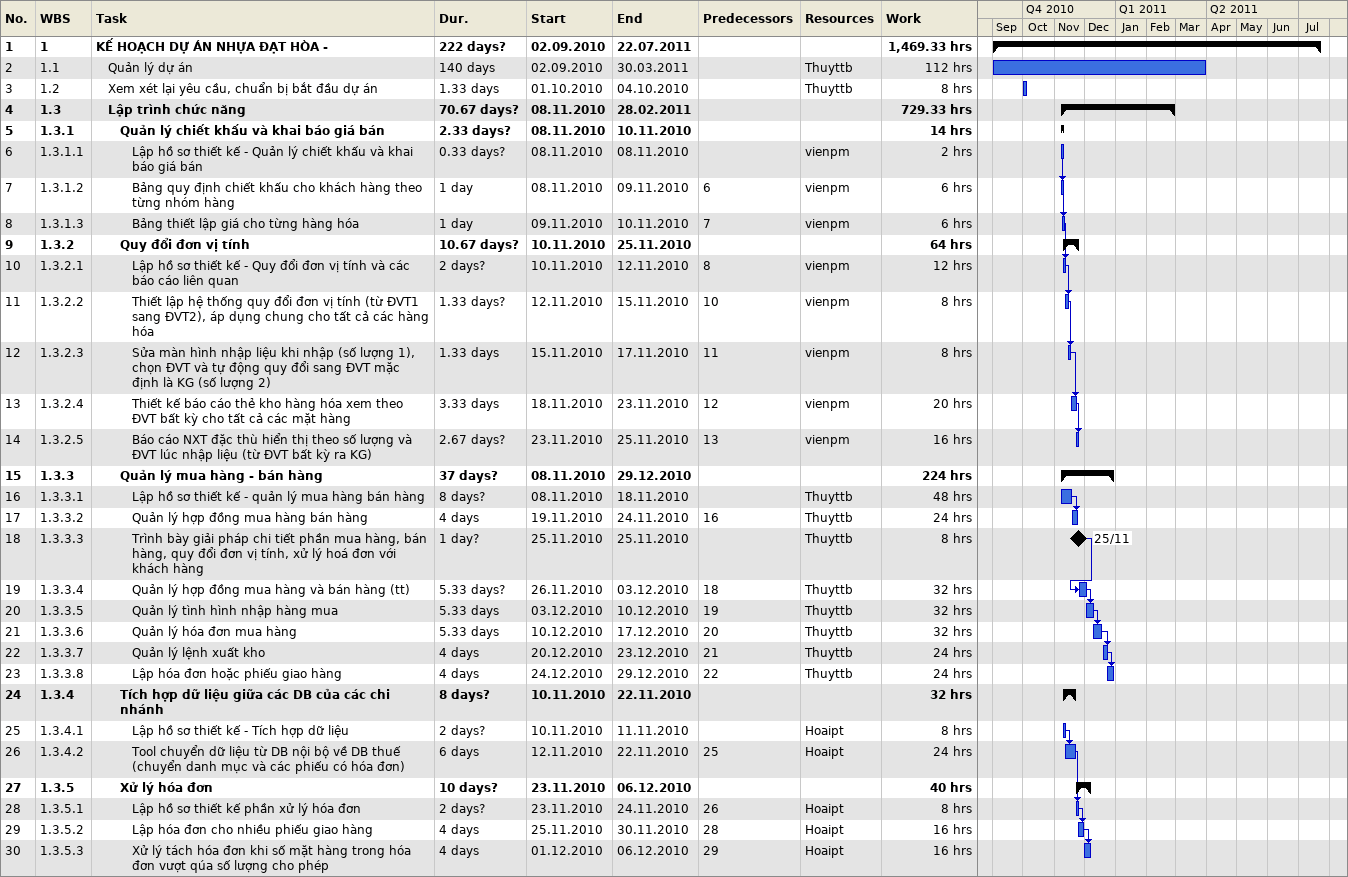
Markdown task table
| ID | WBS | Task | Duration | Start | Finish | Predecessors | Resources | Work (h) |
|---|---|---|---|---|---|---|---|---|
| 1 | 1 | **KẾ HOẠCH DỰ ÁN NHỰA ĐẠT HÒA -** | 222d? | 2010-09-02 | 2011-07-22 |  |  | 1469.33 |
| 2 | 1.1 | Quản lý dự án | 140d | 2010-09-02 | 2011-03-30 |  | Thuyttb | 112 |
| 3 | 1.2 | Xem xét lại yêu cầu, chuẩn bị bắt đầu dự án | 1.33d | 2010-10-01 | 2010-10-04 |  | Thuyttb | 8 |
| 4 | 1.3 | **Lập trình chức năng** | 70.67d? | 2010-11-08 | 2011-02-28 |  |  | 729.33 |
| 5 | 1.3.1 | **Quản lý chiết khấu và khai báo giá bán** | 2.33d? | 2010-11-08 | 2010-11-10 |  |  | 14 |
| 6 | 1.3.1.1 | Lập hồ sơ thiết kế - Quản lý chiết khấu và khai báo giá bán | 0.33d? | 2010-11-08 | 2010-11-08 |  | vienpm | 2 |
| 7 | 1.3.1.2 | Bảng quy định chiết khấu cho khách hàng theo từng nhóm hàng | 1d | 2010-11-08 | 2010-11-09 | 6 | vienpm | 6 |
| 8 | 1.3.1.3 | Bảng thiết lập giá cho từng hàng hóa | 1d | 2010-11-09 | 2010-11-10 | 7 | vienpm | 6 |
| 9 | 1.3.2 | **Quy đổi đơn vị tính** | 10.67d? | 2010-11-10 | 2010-11-25 |  |  | 64 |
| 10 | 1.3.2.1 | Lập hồ sơ thiết kế - Quy đổi đơn vị tính và các báo cáo liên quan | 2d? | 2010-11-10 | 2010-11-12 | 8 | vienpm | 12 |
| 11 | 1.3.2.2 | Thiết lập hệ thống quy đổi đơn vị tính (từ ĐVT1 sang ĐVT2), áp dụng chung cho tất cả các hàng hóa | 1.33d? | 2010-11-12 | 2010-11-15 | 10 | vienpm | 8 |
| 12 | 1.3.2.3 | Sửa màn hình nhập liệu khi nhập (số lượng 1), chọn ĐVT và tự động quy đổi sang ĐVT mặc định là KG (số lượng 2) | 1.33d | 2010-11-15 | 2010-11-17 | 11 | vienpm | 8 |
| 13 | 1.3.2.4 | Thiết kế báo cáo thẻ kho hàng hóa xem theo ĐVT bất kỳ cho tất cả các mặt hàng | 3.33d | 2010-11-18 | 2010-11-23 | 12 | vienpm | 20 |
| 14 | 1.3.2.5 | Báo cáo NXT đặc thù hiển thị theo số lượng và ĐVT lúc nhập liệu (từ ĐVT bất kỳ ra KG) | 2.67d? | 2010-11-23 | 2010-11-25 | 13 | vienpm | 16 |
| 15 | 1.3.3 | **Quản lý mua hàng - bán hàng** | 37d? | 2010-11-08 | 2010-12-29 |  |  | 224 |
| 16 | 1.3.3.1 | Lập hồ sơ thiết kế - quản lý mua hàng bán hàng | 8d? | 2010-11-08 | 2010-11-18 |  | Thuyttb | 48 |
| 17 | 1.3.3.2 | Quản lý hợp đồng mua hàng bán hàng | 4d | 2010-11-19 | 2010-11-24 | 16 | Thuyttb | 24 |
| 18 | 1.3.3.3 | Trình bày giải pháp chi tiết phần mua hàng, bán hàng, quy đổi đơn vị tính, xử lý hoá đơn với khách hàng | 1d? | 2010-11-25 | 2010-11-25 |  | Thuyttb | 8 |
| 19 | 1.3.3.4 | Quản lý hợp đồng mua hàng và bán hàng (tt) | 5.33d? | 2010-11-26 | 2010-12-03 | 18 | Thuyttb | 32 |
| 20 | 1.3.3.5 | Quản lý tình hình nhập hàng mua | 5.33d | 2010-12-03 | 2010-12-10 | 19 | Thuyttb | 32 |
| 21 | 1.3.3.6 | Quản lý hóa đơn mua hàng | 5.33d | 2010-12-10 | 2010-12-17 | 20 | Thuyttb | 32 |
| 22 | 1.3.3.7 | Quản lý lệnh xuất kho | 4d | 2010-12-20 | 2010-12-23 | 21 | Thuyttb | 24 |
| 23 | 1.3.3.8 | Lập hóa đơn hoặc phiếu giao hàng | 4d | 2010-12-24 | 2010-12-29 | 22 | Thuyttb | 24 |
| 24 | 1.3.4 | **Tích hợp dữ liệu giữa các DB của các chi nhánh** | 8d? | 2010-11-10 | 2010-11-22 |  |  | 32 |
| 25 | 1.3.4.1 | Lập hồ sơ thiết kế - Tích hợp dữ liệu | 2d? | 2010-11-10 | 2010-11-11 |  | Hoaipt | 8 |
| 26 | 1.3.4.2 | Tool chuyển dữ liệu từ DB nội bộ về DB thuế (chuyển danh mục và các phiếu có hóa đơn) | 6d | 2010-11-12 | 2010-11-22 | 25 | Hoaipt | 24 |
| 27 | 1.3.5 | **Xử lý hóa đơn** | 10d? | 2010-11-23 | 2010-12-06 |  |  | 40 |
| 28 | 1.3.5.1 | Lập hồ sơ thiết kế phần xử lý hóa đơn | 2d? | 2010-11-23 | 2010-11-24 | 26 | Hoaipt | 8 |
| 29 | 1.3.5.2 | Lập hóa đơn cho nhiều phiếu giao hàng | 4d | 2010-11-25 | 2010-11-30 | 28 | Hoaipt | 16 |
| 30 | 1.3.5.3 | Xử lý tách hóa đơn khi số mặt hàng trong hóa đơn vượt qúa số lượng cho phép | 4d | 2010-12-01 | 2010-12-06 | 29 | Hoaipt | 16 |
